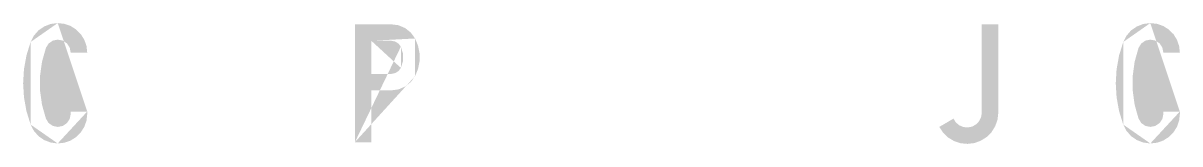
# Model space of a CAD drawing. Extents: x 182 to 1067, y -1436 to 264.
# Drawn here: x 528 to 1067, y -1436 to -1379 of the extents above.
import ezdxf

# ---------------------------------------------------------------- set-up
doc = ezdxf.new("R2010")
doc.units = 0
doc.header["$LTSCALE"] = 12
doc.header["$MEASUREMENT"] = 0
doc.layers.add('GREEN', color=84, linetype='CONTINUOUS')

msp = doc.modelspace()

# ---------------------------------------------------------------- hatches: boundary and pattern name
at = {"layer": 'GREEN'}
h = msp.add_hatch(color=256, dxfattribs=at)
h.paths.add_polyline_path([(557.97, -1421.73), (557.95, -1421.73)], flags=16)
edge = h.paths.add_edge_path()
edge.add_line((550.26, -1420.62), (557.97, -1420.62))
edge.add_line((557.97, -1420.62), (557.97, -1421.73))
edge.add_line((557.64, -1424.8), (557.97, -1421.73))
edge.add_line((557.64, -1424.8), (556.63, -1427.71))
edge.add_line((556.63, -1427.71), (554.98, -1430.32))
edge.add_line((554.98, -1430.32), (552.82, -1432.51))
edge.add_line((552.82, -1432.51), (550.21, -1434.16))
edge.add_line((550.21, -1434.16), (547.3, -1435.16))
edge.add_line((547.3, -1435.16), (544.23, -1435.5))
edge.add_line((544.23, -1435.5), (540.99, -1435.08))
edge.add_line((540.99, -1435.08), (537.92, -1433.92))
edge.add_line((537.92, -1433.92), (535.24, -1432.07))
edge.add_line((535.24, -1432.07), (533.1, -1429.59))
edge.add_line((533.1, -1429.59), (531.6, -1426.68))
edge.add_line((531.6, -1426.68), (529.67, -1420.42))
edge.add_line((529.67, -1420.42), (528.51, -1413.97))
edge.add_line((528.51, -1413.97), (528.12, -1407.43))
edge.add_line((528.12, -1407.43), (528.51, -1400.91))
edge.add_line((528.51, -1400.91), (529.67, -1394.46))
edge.add_line((529.67, -1394.46), (531.6, -1388.2))
edge.add_line((531.6, -1388.2), (533.1, -1385.29))
edge.add_line((533.1, -1385.29), (535.24, -1382.81))
edge.add_line((535.24, -1382.81), (537.92, -1380.96))
edge.add_line((537.92, -1380.96), (540.99, -1379.77))
edge.add_line((540.99, -1379.77), (544.23, -1379.38))
edge.add_line((544.23, -1379.38), (547.3, -1379.72))
edge.add_line((547.3, -1379.72), (550.21, -1380.72))
edge.add_line((550.21, -1380.72), (552.82, -1382.37))
edge.add_line((552.82, -1382.37), (554.98, -1384.54))
edge.add_line((554.98, -1384.54), (556.63, -1387.17))
edge.add_line((556.63, -1387.17), (557.64, -1390.08))
edge.add_line((557.64, -1390.08), (557.97, -1393.15))
edge.add_line((557.97, -1393.15), (550.26, -1393.15))
edge.add_line((550.26, -1393.15), (549.83, -1390.83))
edge.add_line((549.83, -1390.83), (548.51, -1388.84))
edge.add_line((548.51, -1388.84), (546.55, -1387.53))
edge.add_line((546.55, -1387.53), (544.23, -1387.09))
edge.add_line((544.23, -1387.09), (541.91, -1387.55))
edge.add_line((541.91, -1387.55), (539.98, -1388.92))
edge.add_line((539.98, -1388.92), (538.74, -1390.93))
edge.add_line((538.74, -1390.93), (536.91, -1397.4))
edge.add_line((536.91, -1397.4), (535.98, -1404.08))
edge.add_line((535.98, -1404.08), (535.98, -1410.8))
edge.add_line((535.98, -1410.8), (536.91, -1417.45))
edge.add_line((536.91, -1417.45), (538.74, -1423.92))
edge.add_line((538.74, -1423.92), (539.98, -1425.96))
edge.add_line((539.98, -1425.96), (541.91, -1427.3))
edge.add_line((541.91, -1427.3), (544.23, -1427.79))
edge.add_line((544.23, -1427.79), (546.55, -1427.33))
edge.add_line((546.55, -1427.33), (548.51, -1426.01))
edge.add_line((548.51, -1426.01), (549.83, -1424.05))
edge.add_line((549.83, -1424.05), (550.26, -1421.73))
edge.add_line((550.26, -1421.73), (550.26, -1420.62))
edge = h.paths.add_edge_path(flags=16)
edge.add_line((557.97, -1420.62), (557.95, -1420.62))
edge.add_line((544.23, -1379.38), (544.21, -1379.38))
edge.add_line((531.6, -1388.2), (531.58, -1388.2))
edge.add_line((531.6, -1426.68), (531.58, -1426.68))
edge.add_line((544.23, -1435.5), (544.21, -1435.5))
h = msp.add_hatch(color=256, dxfattribs=at)
h.paths.add_polyline_path([(699.63, -1387.63), (699.61, -1387.63)], flags=16)
edge = h.paths.add_edge_path(flags=17)
edge.add_line((690.28, -1403.05), (690.28, -1387.63))
edge.add_line((690.28, -1387.63), (699.63, -1387.63))
edge.add_line((701.39, -1387.99), (699.63, -1387.63))
edge.add_line((701.39, -1387.99), (702.93, -1388.95))
edge.add_line((702.93, -1388.95), (704.02, -1390.39))
edge.add_line((704.02, -1390.39), (705.02, -1393.64))
edge.add_line((705.02, -1393.64), (705.02, -1397.04))
edge.add_line((705.02, -1397.04), (704.02, -1400.29))
edge.add_line((704.02, -1400.29), (702.93, -1401.73))
edge.add_line((702.93, -1401.73), (701.39, -1402.68))
edge.add_line((701.39, -1402.68), (699.63, -1403.05))
edge.add_line((699.63, -1403.05), (690.28, -1403.05))
h.paths.add_polyline_path([(699.61, -1379.95), (699.63, -1379.95)], flags=16)
edge = h.paths.add_edge_path()
edge.add_line((690.28, -1434.93), (682.6, -1434.93))
edge.add_line((682.6, -1434.93), (682.6, -1379.95))
edge.add_line((682.6, -1379.95), (699.63, -1379.95))
edge.add_line((702.93, -1380.39), (699.63, -1379.95))
edge.add_line((702.93, -1380.39), (706.03, -1381.73))
edge.add_line((706.03, -1381.73), (708.66, -1383.82))
edge.add_line((708.66, -1383.82), (710.62, -1386.55))
edge.add_line((710.62, -1386.55), (712.01, -1389.93))
edge.add_line((712.01, -1389.93), (712.73, -1393.51))
edge.add_line((712.73, -1393.51), (712.73, -1397.17))
edge.add_line((712.73, -1397.17), (712.01, -1400.75))
edge.add_line((712.01, -1400.75), (710.62, -1404.13))
edge.add_line((710.62, -1404.13), (708.66, -1406.86))
edge.add_line((708.66, -1406.86), (706.03, -1408.95))
edge.add_line((706.03, -1408.95), (702.93, -1410.29))
edge.add_line((702.93, -1410.29), (699.63, -1410.73))
edge.add_line((699.63, -1410.73), (690.28, -1410.73))
edge.add_line((690.28, -1410.73), (690.28, -1434.93))
edge = h.paths.add_edge_path()
edge.add_line((690.28, -1387.63), (690.25, -1387.63))
edge.add_line((704.02, -1400.29), (703.99, -1400.29))
edge.add_line((704.02, -1390.39), (703.99, -1390.39))
edge.add_line((682.6, -1434.93), (682.57, -1434.93))
edge.add_line((710.62, -1404.13), (710.59, -1404.13))
edge.add_line((710.62, -1386.55), (710.59, -1386.55))
h = msp.add_hatch(color=256, dxfattribs=at)
h.paths.add_polyline_path([(699.63, -1387.63), (699.61, -1387.63)], flags=16)
edge = h.paths.add_edge_path(flags=17)
edge.add_line((690.28, -1403.05), (690.28, -1387.63))
edge.add_line((690.28, -1387.63), (699.63, -1387.63))
edge.add_line((701.39, -1387.99), (699.63, -1387.63))
edge.add_line((701.39, -1387.99), (702.93, -1388.95))
edge.add_line((702.93, -1388.95), (704.02, -1390.39))
edge.add_line((704.02, -1390.39), (705.02, -1393.64))
edge.add_line((705.02, -1393.64), (705.02, -1397.04))
edge.add_line((705.02, -1397.04), (704.02, -1400.29))
edge.add_line((704.02, -1400.29), (702.93, -1401.73))
edge.add_line((702.93, -1401.73), (701.39, -1402.68))
edge.add_line((701.39, -1402.68), (699.63, -1403.05))
edge.add_line((699.63, -1403.05), (690.28, -1403.05))
h.paths.add_polyline_path([(699.61, -1379.95), (699.63, -1379.95)], flags=16)
edge = h.paths.add_edge_path()
edge.add_line((690.28, -1434.93), (682.6, -1434.93))
edge.add_line((682.6, -1434.93), (682.6, -1379.95))
edge.add_line((682.6, -1379.95), (699.63, -1379.95))
edge.add_line((702.93, -1380.39), (699.63, -1379.95))
edge.add_line((702.93, -1380.39), (706.03, -1381.73))
edge.add_line((706.03, -1381.73), (708.66, -1383.82))
edge.add_line((708.66, -1383.82), (710.62, -1386.55))
edge.add_line((710.62, -1386.55), (712.01, -1389.93))
edge.add_line((712.01, -1389.93), (712.73, -1393.51))
edge.add_line((712.73, -1393.51), (712.73, -1397.17))
edge.add_line((712.73, -1397.17), (712.01, -1400.75))
edge.add_line((712.01, -1400.75), (710.62, -1404.13))
edge.add_line((710.62, -1404.13), (708.66, -1406.86))
edge.add_line((708.66, -1406.86), (706.03, -1408.95))
edge.add_line((706.03, -1408.95), (702.93, -1410.29))
edge.add_line((702.93, -1410.29), (699.63, -1410.73))
edge.add_line((699.63, -1410.73), (690.28, -1410.73))
edge.add_line((690.28, -1410.73), (690.28, -1434.93))
edge = h.paths.add_edge_path()
edge.add_line((690.28, -1387.63), (690.25, -1387.63))
edge.add_line((704.02, -1400.29), (703.99, -1400.29))
edge.add_line((704.02, -1390.39), (703.99, -1390.39))
edge.add_line((682.6, -1434.93), (682.57, -1434.93))
edge.add_line((710.62, -1404.13), (710.59, -1404.13))
edge.add_line((710.62, -1386.55), (710.59, -1386.55))
h = msp.add_hatch(color=256, dxfattribs=at)
h.paths.add_polyline_path([(974.51, -1421.19), (974.48, -1421.19)], flags=16)
edge = h.paths.add_edge_path()
edge.add_line((974.51, -1379.95), (974.51, -1421.19))
edge.add_line((974.17, -1423.23), (974.51, -1421.19))
edge.add_line((974.17, -1423.23), (973.27, -1425.11))
edge.add_line((973.27, -1425.11), (971.83, -1426.6))
edge.add_line((971.83, -1426.6), (970.02, -1427.64))
edge.add_line((970.02, -1427.64), (967.99, -1428.05))
edge.add_line((967.99, -1428.05), (965.92, -1427.84))
edge.add_line((965.92, -1427.84), (964.02, -1427.04))
edge.add_line((964.02, -1427.04), (962.42, -1425.7))
edge.add_line((962.42, -1425.7), (961.31, -1423.92))
edge.add_line((961.31, -1423.92), (954.71, -1427.79))
edge.add_line((954.71, -1427.79), (956.49, -1430.47))
edge.add_line((956.49, -1430.47), (958.81, -1432.71))
edge.add_line((958.81, -1432.71), (961.57, -1434.39))
edge.add_line((961.57, -1434.39), (964.63, -1435.39))
edge.add_line((964.63, -1435.39), (967.86, -1435.7))
edge.add_line((967.86, -1435.7), (971.05, -1435.32))
edge.add_line((971.05, -1435.32), (974.07, -1434.21))
edge.add_line((974.07, -1434.21), (976.8, -1432.48))
edge.add_line((976.8, -1432.48), (979.07, -1430.19))
edge.add_line((979.07, -1430.19), (980.77, -1427.43))
edge.add_line((980.77, -1427.43), (981.83, -1424.39))
edge.add_line((981.83, -1424.39), (982.19, -1421.19))
edge.add_line((982.19, -1421.19), (982.19, -1379.95))
edge.add_line((982.19, -1379.95), (974.51, -1379.95))
edge = h.paths.add_edge_path(flags=16)
edge.add_line((982.19, -1421.19), (982.16, -1421.19))
edge.add_line((982.19, -1421.19), (982.16, -1421.19))
edge = h.paths.add_edge_path(flags=16)
edge.add_line((961.31, -1423.92), (961.28, -1423.92))
h = msp.add_hatch(color=256, dxfattribs=at)
h.paths.add_polyline_path([(1066.73, -1421.73), (1066.71, -1421.73)], flags=16)
edge = h.paths.add_edge_path()
edge.add_line((1059.05, -1420.62), (1066.73, -1420.62))
edge.add_line((1066.73, -1420.62), (1066.73, -1421.73))
edge.add_line((1066.4, -1424.8), (1066.73, -1421.73))
edge.add_line((1066.4, -1424.8), (1065.39, -1427.71))
edge.add_line((1065.39, -1427.71), (1063.77, -1430.32))
edge.add_line((1063.77, -1430.32), (1061.58, -1432.51))
edge.add_line((1061.58, -1432.51), (1058.97, -1434.16))
edge.add_line((1058.97, -1434.16), (1056.06, -1435.16))
edge.add_line((1056.06, -1435.16), (1052.99, -1435.5))
edge.add_line((1052.99, -1435.5), (1049.75, -1435.08))
edge.add_line((1049.75, -1435.08), (1046.7, -1433.92))
edge.add_line((1046.7, -1433.92), (1044, -1432.07))
edge.add_line((1044, -1432.07), (1041.86, -1429.59))
edge.add_line((1041.86, -1429.59), (1040.36, -1426.68))
edge.add_line((1040.36, -1426.68), (1038.43, -1420.42))
edge.add_line((1038.43, -1420.42), (1037.27, -1413.97))
edge.add_line((1037.27, -1413.97), (1036.88, -1407.43))
edge.add_line((1036.88, -1407.43), (1037.27, -1400.91))
edge.add_line((1037.27, -1400.91), (1038.43, -1394.46))
edge.add_line((1038.43, -1394.46), (1040.36, -1388.2))
edge.add_line((1040.36, -1388.2), (1041.86, -1385.29))
edge.add_line((1041.86, -1385.29), (1044, -1382.81))
edge.add_line((1044, -1382.81), (1046.7, -1380.96))
edge.add_line((1046.7, -1380.96), (1049.75, -1379.77))
edge.add_line((1049.75, -1379.77), (1052.99, -1379.38))
edge.add_line((1052.99, -1379.38), (1056.06, -1379.72))
edge.add_line((1056.06, -1379.72), (1058.97, -1380.72))
edge.add_line((1058.97, -1380.72), (1061.58, -1382.37))
edge.add_line((1061.58, -1382.37), (1063.77, -1384.54))
edge.add_line((1063.77, -1384.54), (1065.39, -1387.17))
edge.add_line((1065.39, -1387.17), (1066.4, -1390.08))
edge.add_line((1066.4, -1390.08), (1066.73, -1393.15))
edge.add_line((1066.73, -1393.15), (1059.05, -1393.15))
edge.add_line((1059.05, -1393.15), (1058.59, -1390.83))
edge.add_line((1058.59, -1390.83), (1057.27, -1388.84))
edge.add_line((1057.27, -1388.84), (1055.31, -1387.53))
edge.add_line((1055.31, -1387.53), (1052.99, -1387.09))
edge.add_line((1052.99, -1387.09), (1050.67, -1387.55))
edge.add_line((1050.67, -1387.55), (1048.74, -1388.92))
edge.add_line((1048.74, -1388.92), (1047.5, -1390.93))
edge.add_line((1047.5, -1390.93), (1045.67, -1397.4))
edge.add_line((1045.67, -1397.4), (1044.77, -1404.08))
edge.add_line((1044.77, -1404.08), (1044.77, -1410.8))
edge.add_line((1044.77, -1410.8), (1045.67, -1417.45))
edge.add_line((1045.67, -1417.45), (1047.5, -1423.92))
edge.add_line((1047.5, -1423.92), (1048.74, -1425.96))
edge.add_line((1048.74, -1425.96), (1050.67, -1427.3))
edge.add_line((1050.67, -1427.3), (1052.99, -1427.79))
edge.add_line((1052.99, -1427.79), (1055.31, -1427.33))
edge.add_line((1055.31, -1427.33), (1057.27, -1426.01))
edge.add_line((1057.27, -1426.01), (1058.59, -1424.05))
edge.add_line((1058.59, -1424.05), (1059.05, -1421.73))
edge.add_line((1059.05, -1421.73), (1059.05, -1420.62))
edge = h.paths.add_edge_path(flags=16)
edge.add_line((1066.73, -1420.62), (1066.71, -1420.62))
edge.add_line((1052.99, -1379.38), (1052.97, -1379.38))
edge.add_line((1040.36, -1388.2), (1040.34, -1388.2))
edge.add_line((1040.36, -1426.68), (1040.34, -1426.68))
edge.add_line((1052.99, -1435.5), (1052.97, -1435.5))

doc.saveas('drawing.dxf')
